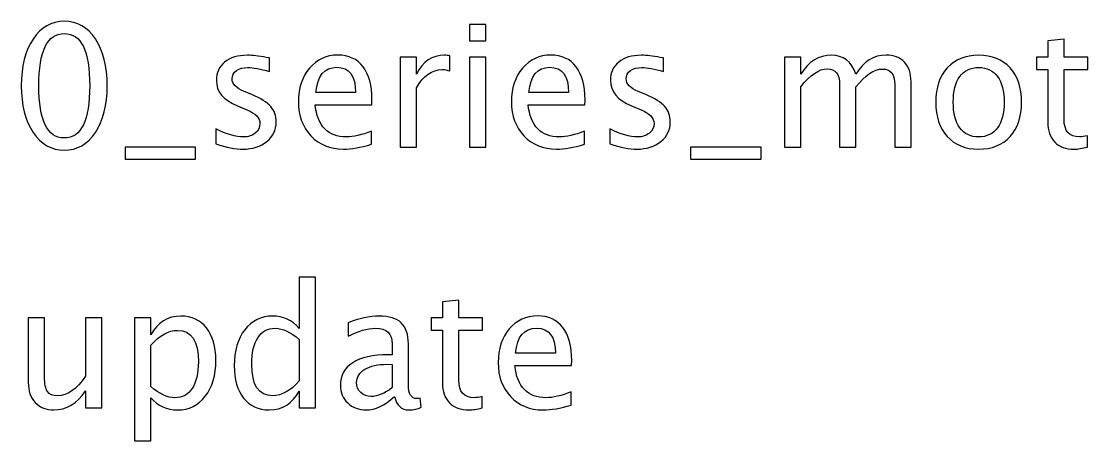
# Model space of a CAD drawing. Header units: centimetres. Extents: x -31.2 to 31.2, y -24.9 to 29.2.
# Drawn here: x -1.17 to 6.81, y 19.97 to 23.11 of the extents above; entities that cross this region are included whole.
import ezdxf

# ---------------------------------------------------------------- set-up
doc = ezdxf.new("R2010")
doc.units = ezdxf.units.CM
doc.header["$MEASUREMENT"] = 0
doc.layers.add('Layer 1', color=7, linetype='Continuous')

msp = doc.modelspace()

# ---------------------------------------------------------------- linework, layer by layer
at = {"layer": 'Layer 1'}
for points, knots in [([(-0.85249, 22.14758), (-0.9488, 22.14758), (-1.02648, 22.19182), (-1.08532, 22.28008), (-1.08532, 22.28008), (-1.14438, 22.36835), (-1.1738, 22.48477), (-1.1738, 22.62955), (-1.1738, 22.62955), (-1.1738, 22.77433), (-1.14438, 22.89074), (-1.08532, 22.97901), (-1.08532, 22.97901), (-1.02648, 23.06727), (-0.9488, 23.11151), (-0.85249, 23.11151), (-0.85249, 23.11151), (-0.75576, 23.11151), (-0.67808, 23.06748), (-0.61923, 22.97943), (-0.61923, 22.97943), (-0.5606, 22.89138), (-0.53118, 22.77475), (-0.53118, 22.62955), (-0.53118, 22.62955), (-0.53118, 22.48477), (-0.5606, 22.36835), (-0.61923, 22.28008), (-0.61923, 22.28008), (-0.67808, 22.19182), (-0.75576, 22.14758), (-0.85249, 22.14758)], [0, 0, 0, 0, 0.1111111, 0.1111111, 0.1111111, 0.1111111, 0.2222222, 0.2222222, 0.2222222, 0.2222222, 0.3333333, 0.3333333, 0.3333333, 0.3333333, 0.4444444, 0.4444444, 0.4444444, 0.4444444, 0.5555556, 0.5555556, 0.5555556, 0.5555556, 0.6666667, 0.6666667, 0.6666667, 0.6666667, 0.7777778, 0.7777778, 0.7777778, 0.7777778, 1, 1, 1, 1]), ([(2.1809, 22.96673), (2.1809, 22.96673), (2.1809, 23.08865), (2.1809, 23.08865), (2.1809, 23.08865), (2.1809, 23.08865), (2.30282, 23.08865), (2.30282, 23.08865), (2.30282, 23.08865), (2.30282, 23.08865), (2.30282, 22.96673), (2.30282, 22.96673), (2.30282, 22.96673), (2.30282, 22.96673), (2.1809, 22.96673), (2.1809, 22.96673)], [0, 0, 0, 0, 0.2, 0.2, 0.2, 0.2, 0.4, 0.4, 0.4, 0.4, 0.6, 0.6, 0.6, 0.6, 1, 1, 1, 1]), ([(-0.8527, 22.23902), (-0.72549, 22.23902), (-0.66199, 22.3692), (-0.66199, 22.62955), (-0.66199, 22.62955), (-0.66199, 22.8899), (-0.72549, 23.02007), (-0.8527, 23.02007), (-0.8527, 23.02007), (-0.97949, 23.02007), (-1.04299, 22.8899), (-1.04299, 22.62955), (-1.04299, 22.62955), (-1.04299, 22.3692), (-0.97949, 22.23902), (-0.8527, 22.23902)], [0, 0, 0, 0, 0.2, 0.2, 0.2, 0.2, 0.4, 0.4, 0.4, 0.4, 0.6, 0.6, 0.6, 0.6, 1, 1, 1, 1]), ([(6.80497, 22.17065), (6.76729, 22.16028), (6.73449, 22.1552), (6.70676, 22.1552), (6.70676, 22.1552), (6.64453, 22.1552), (6.59606, 22.17298), (6.56134, 22.20854), (6.56134, 22.20854), (6.52642, 22.2441), (6.50906, 22.29342), (6.50906, 22.35671), (6.50906, 22.35671), (6.50906, 22.35671), (6.50906, 22.7521), (6.50906, 22.7521), (6.50906, 22.7521), (6.50906, 22.7521), (6.42482, 22.7521), (6.42482, 22.7521), (6.42482, 22.7521), (6.42482, 22.7521), (6.42482, 22.84354), (6.42482, 22.84354), (6.42482, 22.84354), (6.42482, 22.84354), (6.50906, 22.84354), (6.50906, 22.84354), (6.50906, 22.84354), (6.50906, 22.84354), (6.50906, 22.96525), (6.50906, 22.96525), (6.50906, 22.96525), (6.50906, 22.96525), (6.63098, 22.97689), (6.63098, 22.97689), (6.63098, 22.97689), (6.63098, 22.97689), (6.63098, 22.84354), (6.63098, 22.84354), (6.63098, 22.84354), (6.63098, 22.84354), (6.80751, 22.84354), (6.80751, 22.84354), (6.80751, 22.84354), (6.80751, 22.84354), (6.80751, 22.7521), (6.80751, 22.7521), (6.80751, 22.7521), (6.80751, 22.7521), (6.63098, 22.7521), (6.63098, 22.7521), (6.63098, 22.7521), (6.63098, 22.7521), (6.63098, 22.37872), (6.63098, 22.37872), (6.63098, 22.37872), (6.63098, 22.29067), (6.66929, 22.24664), (6.7457, 22.24664), (6.7457, 22.24664), (6.762, 22.24664), (6.78169, 22.24939), (6.80497, 22.25468), (6.80497, 22.25468), (6.80497, 22.25468), (6.80497, 22.17065), (6.80497, 22.17065)], [0, 0, 0, 0, 0.0555556, 0.0555556, 0.0555556, 0.0555556, 0.1111111, 0.1111111, 0.1111111, 0.1111111, 0.1666667, 0.1666667, 0.1666667, 0.1666667, 0.2222222, 0.2222222, 0.2222222, 0.2222222, 0.2777778, 0.2777778, 0.2777778, 0.2777778, 0.3333333, 0.3333333, 0.3333333, 0.3333333, 0.3888889, 0.3888889, 0.3888889, 0.3888889, 0.4444444, 0.4444444, 0.4444444, 0.4444444, 0.5, 0.5, 0.5, 0.5, 0.5555556, 0.5555556, 0.5555556, 0.5555556, 0.6111111, 0.6111111, 0.6111111, 0.6111111, 0.6666667, 0.6666667, 0.6666667, 0.6666667, 0.7222222, 0.7222222, 0.7222222, 0.7222222, 0.7777778, 0.7777778, 0.7777778, 0.7777778, 0.8333333, 0.8333333, 0.8333333, 0.8333333, 0.8888889, 0.8888889, 0.8888889, 0.8888889, 1, 1, 1, 1]), ([(0.28204, 22.19457), (0.28204, 22.19457), (0.28204, 22.30633), (0.28204, 22.30633), (0.28204, 22.30633), (0.36184, 22.26654), (0.43105, 22.24664), (0.49011, 22.24664), (0.49011, 22.24664), (0.52525, 22.24664), (0.55446, 22.25617), (0.57753, 22.27522), (0.57753, 22.27522), (0.6006, 22.29405), (0.61224, 22.31776), (0.61224, 22.34634), (0.61224, 22.34634), (0.61224, 22.38803), (0.57986, 22.42254), (0.51509, 22.44984), (0.51509, 22.44984), (0.51509, 22.44984), (0.44375, 22.48011), (0.44375, 22.48011), (0.44375, 22.48011), (0.33856, 22.52371), (0.28585, 22.58679), (0.28585, 22.6687), (0.28585, 22.6687), (0.28585, 22.72734), (0.30659, 22.77348), (0.34808, 22.80713), (0.34808, 22.80713), (0.38957, 22.84079), (0.44651, 22.85751), (0.51868, 22.85751), (0.51868, 22.85751), (0.55615, 22.85751), (0.60272, 22.85243), (0.65796, 22.84206), (0.65796, 22.84206), (0.65796, 22.84206), (0.68336, 22.83719), (0.68336, 22.83719), (0.68336, 22.83719), (0.68336, 22.83719), (0.68336, 22.73559), (0.68336, 22.73559), (0.68336, 22.73559), (0.61542, 22.75591), (0.56123, 22.76607), (0.5208, 22.76607), (0.5208, 22.76607), (0.48524, 22.76607), (0.45709, 22.75824), (0.43571, 22.74279), (0.43571, 22.74279), (0.41454, 22.72734), (0.40396, 22.70659), (0.40396, 22.68056), (0.40396, 22.68056), (0.40396, 22.64394), (0.43359, 22.61282), (0.49307, 22.58764), (0.49307, 22.58764), (0.49307, 22.58764), (0.5517, 22.56287), (0.5517, 22.56287), (0.5517, 22.56287), (0.61817, 22.53493), (0.66516, 22.5053), (0.69267, 22.47418), (0.69267, 22.47418), (0.7204, 22.44307), (0.73416, 22.40412), (0.73416, 22.35755), (0.73416, 22.35755), (0.73416, 22.2985), (0.71088, 22.25003), (0.6641, 22.21214), (0.6641, 22.21214), (0.61753, 22.17425), (0.55784, 22.1552), (0.48524, 22.1552), (0.48524, 22.1552), (0.42936, 22.1552), (0.36184, 22.16832), (0.28204, 22.19457)], [0, 0, 0, 0, 0.0434783, 0.0434783, 0.0434783, 0.0434783, 0.0869565, 0.0869565, 0.0869565, 0.0869565, 0.1304348, 0.1304348, 0.1304348, 0.1304348, 0.173913, 0.173913, 0.173913, 0.173913, 0.2173913, 0.2173913, 0.2173913, 0.2173913, 0.2608696, 0.2608696, 0.2608696, 0.2608696, 0.3043478, 0.3043478, 0.3043478, 0.3043478, 0.3478261, 0.3478261, 0.3478261, 0.3478261, 0.3913043, 0.3913043, 0.3913043, 0.3913043, 0.4347826, 0.4347826, 0.4347826, 0.4347826, 0.4782609, 0.4782609, 0.4782609, 0.4782609, 0.5217391, 0.5217391, 0.5217391, 0.5217391, 0.5652174, 0.5652174, 0.5652174, 0.5652174, 0.6086957, 0.6086957, 0.6086957, 0.6086957, 0.6521739, 0.6521739, 0.6521739, 0.6521739, 0.6956522, 0.6956522, 0.6956522, 0.6956522, 0.7391304, 0.7391304, 0.7391304, 0.7391304, 0.7826087, 0.7826087, 0.7826087, 0.7826087, 0.826087, 0.826087, 0.826087, 0.826087, 0.8695652, 0.8695652, 0.8695652, 0.8695652, 0.9130435, 0.9130435, 0.9130435, 0.9130435, 1, 1, 1, 1]), ([(1.44769, 22.19203), (1.36578, 22.16748), (1.29571, 22.1552), (1.23729, 22.1552), (1.23729, 22.1552), (1.1376, 22.1552), (1.05653, 22.18822), (0.99409, 22.25405), (0.99409, 22.25405), (0.93165, 22.31988), (0.90032, 22.40518), (0.90032, 22.51017), (0.90032, 22.51017), (0.90032, 22.61198), (0.92784, 22.69559), (0.98308, 22.76099), (0.98308, 22.76099), (1.03833, 22.82618), (1.10902, 22.85878), (1.19517, 22.85878), (1.19517, 22.85878), (1.27666, 22.85878), (1.33974, 22.82978), (1.38419, 22.77179), (1.38419, 22.77179), (1.42864, 22.71379), (1.45087, 22.63166), (1.45087, 22.52519), (1.45087, 22.52519), (1.45087, 22.52519), (1.45023, 22.48794), (1.45023, 22.48794), (1.45023, 22.48794), (1.45023, 22.48794), (1.02478, 22.48794), (1.02478, 22.48794), (1.02478, 22.48794), (1.04256, 22.32707), (1.12109, 22.24664), (1.26015, 22.24664), (1.26015, 22.24664), (1.31117, 22.24664), (1.37361, 22.26103), (1.44769, 22.28982), (1.44769, 22.28982), (1.44769, 22.28982), (1.44769, 22.19203), (1.44769, 22.19203)], [0, 0, 0, 0, 0.0769231, 0.0769231, 0.0769231, 0.0769231, 0.1538462, 0.1538462, 0.1538462, 0.1538462, 0.2307692, 0.2307692, 0.2307692, 0.2307692, 0.3076923, 0.3076923, 0.3076923, 0.3076923, 0.3846154, 0.3846154, 0.3846154, 0.3846154, 0.4615385, 0.4615385, 0.4615385, 0.4615385, 0.5384615, 0.5384615, 0.5384615, 0.5384615, 0.6153846, 0.6153846, 0.6153846, 0.6153846, 0.6923077, 0.6923077, 0.6923077, 0.6923077, 0.7692308, 0.7692308, 0.7692308, 0.7692308, 0.8461538, 0.8461538, 0.8461538, 0.8461538, 1, 1, 1, 1]), ([(1.66126, 22.17044), (1.66126, 22.17044), (1.66126, 22.84354), (1.66126, 22.84354), (1.66126, 22.84354), (1.66126, 22.84354), (1.78318, 22.84354), (1.78318, 22.84354), (1.78318, 22.84354), (1.78318, 22.84354), (1.78318, 22.71633), (1.78318, 22.71633), (1.78318, 22.71633), (1.83165, 22.81052), (1.90193, 22.85751), (1.99421, 22.85751), (1.99421, 22.85751), (2.0067, 22.85751), (2.01982, 22.85645), (2.03337, 22.85434), (2.03337, 22.85434), (2.03337, 22.85434), (2.03337, 22.74025), (2.03337, 22.74025), (2.03337, 22.74025), (2.0122, 22.74723), (1.99358, 22.75083), (1.97749, 22.75083), (1.97749, 22.75083), (1.90002, 22.75083), (1.83525, 22.70511), (1.78318, 22.61346), (1.78318, 22.61346), (1.78318, 22.61346), (1.78318, 22.17044), (1.78318, 22.17044), (1.78318, 22.17044), (1.78318, 22.17044), (1.66126, 22.17044), (1.66126, 22.17044)], [0, 0, 0, 0, 0.0909091, 0.0909091, 0.0909091, 0.0909091, 0.1818182, 0.1818182, 0.1818182, 0.1818182, 0.2727273, 0.2727273, 0.2727273, 0.2727273, 0.3636364, 0.3636364, 0.3636364, 0.3636364, 0.4545455, 0.4545455, 0.4545455, 0.4545455, 0.5454545, 0.5454545, 0.5454545, 0.5454545, 0.6363636, 0.6363636, 0.6363636, 0.6363636, 0.7272727, 0.7272727, 0.7272727, 0.7272727, 0.8181818, 0.8181818, 0.8181818, 0.8181818, 1, 1, 1, 1]), ([(2.1809, 22.17044), (2.1809, 22.17044), (2.1809, 22.84354), (2.1809, 22.84354), (2.1809, 22.84354), (2.1809, 22.84354), (2.30282, 22.84354), (2.30282, 22.84354), (2.30282, 22.84354), (2.30282, 22.84354), (2.30282, 22.17044), (2.30282, 22.17044), (2.30282, 22.17044), (2.30282, 22.17044), (2.1809, 22.17044), (2.1809, 22.17044)], [0, 0, 0, 0, 0.2, 0.2, 0.2, 0.2, 0.4, 0.4, 0.4, 0.4, 0.6, 0.6, 0.6, 0.6, 1, 1, 1, 1]), ([(3.04196, 22.19203), (2.96005, 22.16748), (2.88998, 22.1552), (2.83156, 22.1552), (2.83156, 22.1552), (2.73187, 22.1552), (2.6508, 22.18822), (2.58836, 22.25405), (2.58836, 22.25405), (2.52592, 22.31988), (2.49459, 22.40518), (2.49459, 22.51017), (2.49459, 22.51017), (2.49459, 22.61198), (2.52211, 22.69559), (2.57735, 22.76099), (2.57735, 22.76099), (2.6326, 22.82618), (2.70329, 22.85878), (2.78944, 22.85878), (2.78944, 22.85878), (2.87093, 22.85878), (2.93401, 22.82978), (2.97846, 22.77179), (2.97846, 22.77179), (3.02291, 22.71379), (3.04514, 22.63166), (3.04514, 22.52519), (3.04514, 22.52519), (3.04514, 22.52519), (3.0445, 22.48794), (3.0445, 22.48794), (3.0445, 22.48794), (3.0445, 22.48794), (2.61905, 22.48794), (2.61905, 22.48794), (2.61905, 22.48794), (2.63683, 22.32707), (2.71536, 22.24664), (2.85442, 22.24664), (2.85442, 22.24664), (2.90544, 22.24664), (2.96788, 22.26103), (3.04196, 22.28982), (3.04196, 22.28982), (3.04196, 22.28982), (3.04196, 22.19203), (3.04196, 22.19203)], [0, 0, 0, 0, 0.0769231, 0.0769231, 0.0769231, 0.0769231, 0.1538462, 0.1538462, 0.1538462, 0.1538462, 0.2307692, 0.2307692, 0.2307692, 0.2307692, 0.3076923, 0.3076923, 0.3076923, 0.3076923, 0.3846154, 0.3846154, 0.3846154, 0.3846154, 0.4615385, 0.4615385, 0.4615385, 0.4615385, 0.5384615, 0.5384615, 0.5384615, 0.5384615, 0.6153846, 0.6153846, 0.6153846, 0.6153846, 0.6923077, 0.6923077, 0.6923077, 0.6923077, 0.7692308, 0.7692308, 0.7692308, 0.7692308, 0.8461538, 0.8461538, 0.8461538, 0.8461538, 1, 1, 1, 1]), ([(3.2314, 22.19457), (3.2314, 22.19457), (3.2314, 22.30633), (3.2314, 22.30633), (3.2314, 22.30633), (3.3112, 22.26654), (3.38041, 22.24664), (3.43947, 22.24664), (3.43947, 22.24664), (3.47461, 22.24664), (3.50382, 22.25617), (3.52689, 22.27522), (3.52689, 22.27522), (3.54996, 22.29405), (3.5616, 22.31776), (3.5616, 22.34634), (3.5616, 22.34634), (3.5616, 22.38803), (3.52922, 22.42254), (3.46445, 22.44984), (3.46445, 22.44984), (3.46445, 22.44984), (3.39311, 22.48011), (3.39311, 22.48011), (3.39311, 22.48011), (3.28792, 22.52371), (3.23521, 22.58679), (3.23521, 22.6687), (3.23521, 22.6687), (3.23521, 22.72734), (3.25595, 22.77348), (3.29744, 22.80713), (3.29744, 22.80713), (3.33893, 22.84079), (3.39587, 22.85751), (3.46804, 22.85751), (3.46804, 22.85751), (3.50551, 22.85751), (3.55208, 22.85243), (3.60732, 22.84206), (3.60732, 22.84206), (3.60732, 22.84206), (3.63272, 22.83719), (3.63272, 22.83719), (3.63272, 22.83719), (3.63272, 22.83719), (3.63272, 22.73559), (3.63272, 22.73559), (3.63272, 22.73559), (3.56478, 22.75591), (3.51059, 22.76607), (3.47016, 22.76607), (3.47016, 22.76607), (3.4346, 22.76607), (3.40645, 22.75824), (3.38507, 22.74279), (3.38507, 22.74279), (3.3639, 22.72734), (3.35332, 22.70659), (3.35332, 22.68056), (3.35332, 22.68056), (3.35332, 22.64394), (3.38295, 22.61282), (3.44243, 22.58764), (3.44243, 22.58764), (3.44243, 22.58764), (3.50106, 22.56287), (3.50106, 22.56287), (3.50106, 22.56287), (3.56753, 22.53493), (3.61452, 22.5053), (3.64203, 22.47418), (3.64203, 22.47418), (3.66976, 22.44307), (3.68352, 22.40412), (3.68352, 22.35755), (3.68352, 22.35755), (3.68352, 22.2985), (3.66024, 22.25003), (3.61346, 22.21214), (3.61346, 22.21214), (3.56689, 22.17425), (3.5072, 22.1552), (3.4346, 22.1552), (3.4346, 22.1552), (3.37872, 22.1552), (3.3112, 22.16832), (3.2314, 22.19457)], [0, 0, 0, 0, 0.0434783, 0.0434783, 0.0434783, 0.0434783, 0.0869565, 0.0869565, 0.0869565, 0.0869565, 0.1304348, 0.1304348, 0.1304348, 0.1304348, 0.173913, 0.173913, 0.173913, 0.173913, 0.2173913, 0.2173913, 0.2173913, 0.2173913, 0.2608696, 0.2608696, 0.2608696, 0.2608696, 0.3043478, 0.3043478, 0.3043478, 0.3043478, 0.3478261, 0.3478261, 0.3478261, 0.3478261, 0.3913043, 0.3913043, 0.3913043, 0.3913043, 0.4347826, 0.4347826, 0.4347826, 0.4347826, 0.4782609, 0.4782609, 0.4782609, 0.4782609, 0.5217391, 0.5217391, 0.5217391, 0.5217391, 0.5652174, 0.5652174, 0.5652174, 0.5652174, 0.6086957, 0.6086957, 0.6086957, 0.6086957, 0.6521739, 0.6521739, 0.6521739, 0.6521739, 0.6956522, 0.6956522, 0.6956522, 0.6956522, 0.7391304, 0.7391304, 0.7391304, 0.7391304, 0.7826087, 0.7826087, 0.7826087, 0.7826087, 0.826087, 0.826087, 0.826087, 0.826087, 0.8695652, 0.8695652, 0.8695652, 0.8695652, 0.9130435, 0.9130435, 0.9130435, 0.9130435, 1, 1, 1, 1]), ([(4.53802, 22.17044), (4.53802, 22.17044), (4.53802, 22.84354), (4.53802, 22.84354), (4.53802, 22.84354), (4.53802, 22.84354), (4.65994, 22.84354), (4.65994, 22.84354), (4.65994, 22.84354), (4.65994, 22.84354), (4.65994, 22.71633), (4.65994, 22.71633), (4.65994, 22.71633), (4.71942, 22.81052), (4.79562, 22.85751), (4.88896, 22.85751), (4.88896, 22.85751), (4.97892, 22.85751), (5.04009, 22.81052), (5.07269, 22.71633), (5.07269, 22.71633), (5.13048, 22.81137), (5.20583, 22.85878), (5.29833, 22.85878), (5.29833, 22.85878), (5.35738, 22.85878), (5.40331, 22.84142), (5.43612, 22.8065), (5.43612, 22.8065), (5.46893, 22.77157), (5.48544, 22.72268), (5.48544, 22.65981), (5.48544, 22.65981), (5.48544, 22.65981), (5.48544, 22.17044), (5.48544, 22.17044), (5.48544, 22.17044), (5.48544, 22.17044), (5.36352, 22.17044), (5.36352, 22.17044), (5.36352, 22.17044), (5.36352, 22.17044), (5.36352, 22.63971), (5.36352, 22.63971), (5.36352, 22.63971), (5.36352, 22.71633), (5.33304, 22.75464), (5.27208, 22.75464), (5.27208, 22.75464), (5.20879, 22.75464), (5.14233, 22.70998), (5.07269, 22.62044), (5.07269, 22.62044), (5.07269, 22.62044), (5.07269, 22.17044), (5.07269, 22.17044), (5.07269, 22.17044), (5.07269, 22.17044), (4.95077, 22.17044), (4.95077, 22.17044), (4.95077, 22.17044), (4.95077, 22.17044), (4.95077, 22.64013), (4.95077, 22.64013), (4.95077, 22.64013), (4.95077, 22.71739), (4.91987, 22.75591), (4.85785, 22.75591), (4.85785, 22.75591), (4.79625, 22.75591), (4.73021, 22.71104), (4.65994, 22.62108), (4.65994, 22.62108), (4.65994, 22.62108), (4.65994, 22.17044), (4.65994, 22.17044), (4.65994, 22.17044), (4.65994, 22.17044), (4.53802, 22.17044), (4.53802, 22.17044)], [0, 0, 0, 0, 0.047619, 0.047619, 0.047619, 0.047619, 0.0952381, 0.0952381, 0.0952381, 0.0952381, 0.1428571, 0.1428571, 0.1428571, 0.1428571, 0.1904762, 0.1904762, 0.1904762, 0.1904762, 0.2380952, 0.2380952, 0.2380952, 0.2380952, 0.2857143, 0.2857143, 0.2857143, 0.2857143, 0.3333333, 0.3333333, 0.3333333, 0.3333333, 0.3809524, 0.3809524, 0.3809524, 0.3809524, 0.4285714, 0.4285714, 0.4285714, 0.4285714, 0.4761905, 0.4761905, 0.4761905, 0.4761905, 0.5238095, 0.5238095, 0.5238095, 0.5238095, 0.5714286, 0.5714286, 0.5714286, 0.5714286, 0.6190476, 0.6190476, 0.6190476, 0.6190476, 0.6666667, 0.6666667, 0.6666667, 0.6666667, 0.7142857, 0.7142857, 0.7142857, 0.7142857, 0.7619048, 0.7619048, 0.7619048, 0.7619048, 0.8095238, 0.8095238, 0.8095238, 0.8095238, 0.8571429, 0.8571429, 0.8571429, 0.8571429, 0.9047619, 0.9047619, 0.9047619, 0.9047619, 1, 1, 1, 1]), ([(5.99175, 22.1552), (5.8929, 22.1552), (5.81459, 22.18674), (5.75701, 22.24982), (5.75701, 22.24982), (5.69923, 22.31289), (5.67044, 22.39862), (5.67044, 22.50678), (5.67044, 22.50678), (5.67044, 22.61473), (5.69923, 22.70024), (5.75701, 22.76311), (5.75701, 22.76311), (5.81459, 22.82597), (5.8929, 22.85751), (5.99175, 22.85751), (5.99175, 22.85751), (6.0906, 22.85751), (6.16892, 22.82597), (6.22649, 22.76311), (6.22649, 22.76311), (6.28427, 22.70024), (6.31306, 22.61473), (6.31306, 22.50678), (6.31306, 22.50678), (6.31306, 22.39862), (6.28427, 22.31289), (6.22649, 22.24982), (6.22649, 22.24982), (6.16892, 22.18674), (6.0906, 22.1552), (5.99175, 22.1552)], [0, 0, 0, 0, 0.1111111, 0.1111111, 0.1111111, 0.1111111, 0.2222222, 0.2222222, 0.2222222, 0.2222222, 0.3333333, 0.3333333, 0.3333333, 0.3333333, 0.4444444, 0.4444444, 0.4444444, 0.4444444, 0.5555556, 0.5555556, 0.5555556, 0.5555556, 0.6666667, 0.6666667, 0.6666667, 0.6666667, 0.7777778, 0.7777778, 0.7777778, 0.7777778, 1, 1, 1, 1]), ([(1.03113, 22.57938), (1.03113, 22.57938), (1.32831, 22.57938), (1.32831, 22.57938), (1.32831, 22.57938), (1.32831, 22.70469), (1.28153, 22.76734), (1.18819, 22.76734), (1.18819, 22.76734), (1.09421, 22.76734), (1.04193, 22.70469), (1.03113, 22.57938)], [0, 0, 0, 0, 0.25, 0.25, 0.25, 0.25, 0.5, 0.5, 0.5, 0.5, 1, 1, 1, 1]), ([(2.6254, 22.57938), (2.6254, 22.57938), (2.92258, 22.57938), (2.92258, 22.57938), (2.92258, 22.57938), (2.92258, 22.70469), (2.8758, 22.76734), (2.78246, 22.76734), (2.78246, 22.76734), (2.68848, 22.76734), (2.6362, 22.70469), (2.6254, 22.57938)], [0, 0, 0, 0, 0.25, 0.25, 0.25, 0.25, 0.5, 0.5, 0.5, 0.5, 1, 1, 1, 1]), ([(5.99154, 22.24664), (6.05186, 22.24664), (6.09885, 22.26929), (6.1323, 22.3148), (6.1323, 22.3148), (6.16553, 22.36009), (6.18225, 22.42423), (6.18225, 22.50678), (6.18225, 22.50678), (6.18225, 22.58912), (6.16553, 22.65304), (6.1323, 22.69834), (6.1323, 22.69834), (6.09885, 22.74342), (6.05186, 22.76607), (5.99154, 22.76607), (5.99154, 22.76607), (5.931, 22.76607), (5.88401, 22.74342), (5.85099, 22.69834), (5.85099, 22.69834), (5.81776, 22.65304), (5.80125, 22.58912), (5.80125, 22.50678), (5.80125, 22.50678), (5.80125, 22.42423), (5.81776, 22.36009), (5.85099, 22.3148), (5.85099, 22.3148), (5.88401, 22.26929), (5.931, 22.24664), (5.99154, 22.24664)], [0, 0, 0, 0, 0.1111111, 0.1111111, 0.1111111, 0.1111111, 0.2222222, 0.2222222, 0.2222222, 0.2222222, 0.3333333, 0.3333333, 0.3333333, 0.3333333, 0.4444444, 0.4444444, 0.4444444, 0.4444444, 0.5555556, 0.5555556, 0.5555556, 0.5555556, 0.6666667, 0.6666667, 0.6666667, 0.6666667, 0.7777778, 0.7777778, 0.7777778, 0.7777778, 1, 1, 1, 1]), ([(-0.39741, 22.079), (-0.39741, 22.079), (-0.39741, 22.17044), (-0.39741, 22.17044), (-0.39741, 22.17044), (-0.39741, 22.17044), (0.13091, 22.17044), (0.13091, 22.17044), (0.13091, 22.17044), (0.13091, 22.17044), (0.13091, 22.079), (0.13091, 22.079), (0.13091, 22.079), (0.13091, 22.079), (-0.39741, 22.079), (-0.39741, 22.079)], [0, 0, 0, 0, 0.2, 0.2, 0.2, 0.2, 0.4, 0.4, 0.4, 0.4, 0.6, 0.6, 0.6, 0.6, 1, 1, 1, 1]), ([(3.83444, 22.079), (3.83444, 22.079), (3.83444, 22.17044), (3.83444, 22.17044), (3.83444, 22.17044), (3.83444, 22.17044), (4.36276, 22.17044), (4.36276, 22.17044), (4.36276, 22.17044), (4.36276, 22.17044), (4.36276, 22.079), (4.36276, 22.079), (4.36276, 22.079), (4.36276, 22.079), (3.83444, 22.079), (3.83444, 22.079)], [0, 0, 0, 0, 0.2, 0.2, 0.2, 0.2, 0.4, 0.4, 0.4, 0.4, 0.6, 0.6, 0.6, 0.6, 1, 1, 1, 1]), ([(0.90615, 20.21887), (0.90615, 20.21887), (0.90615, 20.34524), (0.90615, 20.34524), (0.90615, 20.34524), (0.85641, 20.25083), (0.78148, 20.20363), (0.68136, 20.20363), (0.68136, 20.20363), (0.60008, 20.20363), (0.53616, 20.23305), (0.48959, 20.29211), (0.48959, 20.29211), (0.44302, 20.35116), (0.41974, 20.43181), (0.41974, 20.53404), (0.41974, 20.53404), (0.41974, 20.6458), (0.4462, 20.73576), (0.4989, 20.80392), (0.4989, 20.80392), (0.55182, 20.87186), (0.62125, 20.90594), (0.7074, 20.90594), (0.7074, 20.90594), (0.78719, 20.90594), (0.85366, 20.87546), (0.90615, 20.81429), (0.90615, 20.81429), (0.90615, 20.81429), (0.90615, 21.19804), (0.90615, 21.19804), (0.90615, 21.19804), (0.90615, 21.19804), (1.02807, 21.19804), (1.02807, 21.19804), (1.02807, 21.19804), (1.02807, 21.19804), (1.02807, 20.21887), (1.02807, 20.21887), (1.02807, 20.21887), (1.02807, 20.21887), (0.90615, 20.21887), (0.90615, 20.21887)], [0, 0, 0, 0, 0.0833333, 0.0833333, 0.0833333, 0.0833333, 0.1666667, 0.1666667, 0.1666667, 0.1666667, 0.25, 0.25, 0.25, 0.25, 0.3333333, 0.3333333, 0.3333333, 0.3333333, 0.4166667, 0.4166667, 0.4166667, 0.4166667, 0.5, 0.5, 0.5, 0.5, 0.5833333, 0.5833333, 0.5833333, 0.5833333, 0.6666667, 0.6666667, 0.6666667, 0.6666667, 0.75, 0.75, 0.75, 0.75, 0.8333333, 0.8333333, 0.8333333, 0.8333333, 1, 1, 1, 1]), ([(2.27457, 20.21908), (2.23689, 20.20871), (2.20409, 20.20363), (2.17636, 20.20363), (2.17636, 20.20363), (2.11413, 20.20363), (2.06566, 20.22141), (2.03094, 20.25697), (2.03094, 20.25697), (1.99602, 20.29253), (1.97866, 20.34185), (1.97866, 20.40514), (1.97866, 20.40514), (1.97866, 20.40514), (1.97866, 20.80053), (1.97866, 20.80053), (1.97866, 20.80053), (1.97866, 20.80053), (1.89442, 20.80053), (1.89442, 20.80053), (1.89442, 20.80053), (1.89442, 20.80053), (1.89442, 20.89197), (1.89442, 20.89197), (1.89442, 20.89197), (1.89442, 20.89197), (1.97866, 20.89197), (1.97866, 20.89197), (1.97866, 20.89197), (1.97866, 20.89197), (1.97866, 21.01368), (1.97866, 21.01368), (1.97866, 21.01368), (1.97866, 21.01368), (2.10058, 21.02532), (2.10058, 21.02532), (2.10058, 21.02532), (2.10058, 21.02532), (2.10058, 20.89197), (2.10058, 20.89197), (2.10058, 20.89197), (2.10058, 20.89197), (2.27711, 20.89197), (2.27711, 20.89197), (2.27711, 20.89197), (2.27711, 20.89197), (2.27711, 20.80053), (2.27711, 20.80053), (2.27711, 20.80053), (2.27711, 20.80053), (2.10058, 20.80053), (2.10058, 20.80053), (2.10058, 20.80053), (2.10058, 20.80053), (2.10058, 20.42715), (2.10058, 20.42715), (2.10058, 20.42715), (2.10058, 20.3391), (2.13889, 20.29507), (2.2153, 20.29507), (2.2153, 20.29507), (2.2316, 20.29507), (2.25129, 20.29782), (2.27457, 20.30311), (2.27457, 20.30311), (2.27457, 20.30311), (2.27457, 20.21908), (2.27457, 20.21908)], [0, 0, 0, 0, 0.0555556, 0.0555556, 0.0555556, 0.0555556, 0.1111111, 0.1111111, 0.1111111, 0.1111111, 0.1666667, 0.1666667, 0.1666667, 0.1666667, 0.2222222, 0.2222222, 0.2222222, 0.2222222, 0.2777778, 0.2777778, 0.2777778, 0.2777778, 0.3333333, 0.3333333, 0.3333333, 0.3333333, 0.3888889, 0.3888889, 0.3888889, 0.3888889, 0.4444444, 0.4444444, 0.4444444, 0.4444444, 0.5, 0.5, 0.5, 0.5, 0.5555556, 0.5555556, 0.5555556, 0.5555556, 0.6111111, 0.6111111, 0.6111111, 0.6111111, 0.6666667, 0.6666667, 0.6666667, 0.6666667, 0.7222222, 0.7222222, 0.7222222, 0.7222222, 0.7777778, 0.7777778, 0.7777778, 0.7777778, 0.8333333, 0.8333333, 0.8333333, 0.8333333, 0.8888889, 0.8888889, 0.8888889, 0.8888889, 1, 1, 1, 1]), ([(-0.69278, 20.21887), (-0.69278, 20.21887), (-0.69278, 20.34545), (-0.69278, 20.34545), (-0.69278, 20.34545), (-0.75776, 20.25083), (-0.83671, 20.20363), (-0.92942, 20.20363), (-0.92942, 20.20363), (-0.98827, 20.20363), (-1.03504, 20.22205), (-1.06976, 20.25909), (-1.06976, 20.25909), (-1.10468, 20.29613), (-1.12204, 20.34587), (-1.12204, 20.40874), (-1.12204, 20.40874), (-1.12204, 20.40874), (-1.12204, 20.89197), (-1.12204, 20.89197), (-1.12204, 20.89197), (-1.12204, 20.89197), (-1.00012, 20.89197), (-1.00012, 20.89197), (-1.00012, 20.89197), (-1.00012, 20.89197), (-1.00012, 20.44853), (-1.00012, 20.44853), (-1.00012, 20.44853), (-1.00012, 20.39794), (-0.99271, 20.36217), (-0.97811, 20.341), (-0.97811, 20.341), (-0.96329, 20.31962), (-0.93874, 20.30904), (-0.90423, 20.30904), (-0.90423, 20.30904), (-0.82973, 20.30904), (-0.75903, 20.35794), (-0.69278, 20.45594), (-0.69278, 20.45594), (-0.69278, 20.45594), (-0.69278, 20.89197), (-0.69278, 20.89197), (-0.69278, 20.89197), (-0.69278, 20.89197), (-0.57086, 20.89197), (-0.57086, 20.89197), (-0.57086, 20.89197), (-0.57086, 20.89197), (-0.57086, 20.21887), (-0.57086, 20.21887), (-0.57086, 20.21887), (-0.57086, 20.21887), (-0.69278, 20.21887), (-0.69278, 20.21887)], [0, 0, 0, 0, 0.0666667, 0.0666667, 0.0666667, 0.0666667, 0.1333333, 0.1333333, 0.1333333, 0.1333333, 0.2, 0.2, 0.2, 0.2, 0.2666667, 0.2666667, 0.2666667, 0.2666667, 0.3333333, 0.3333333, 0.3333333, 0.3333333, 0.4, 0.4, 0.4, 0.4, 0.4666667, 0.4666667, 0.4666667, 0.4666667, 0.5333333, 0.5333333, 0.5333333, 0.5333333, 0.6, 0.6, 0.6, 0.6, 0.6666667, 0.6666667, 0.6666667, 0.6666667, 0.7333333, 0.7333333, 0.7333333, 0.7333333, 0.8, 0.8, 0.8, 0.8, 0.8666667, 0.8666667, 0.8666667, 0.8666667, 1, 1, 1, 1]), ([(-0.32617, 19.97376), (-0.32617, 19.97376), (-0.32617, 20.89197), (-0.32617, 20.89197), (-0.32617, 20.89197), (-0.32617, 20.89197), (-0.20425, 20.89197), (-0.20425, 20.89197), (-0.20425, 20.89197), (-0.20425, 20.89197), (-0.20425, 20.76476), (-0.20425, 20.76476), (-0.20425, 20.76476), (-0.1543, 20.85895), (-0.07915, 20.90594), (0.02096, 20.90594), (0.02096, 20.90594), (0.10203, 20.90594), (0.16574, 20.87652), (0.21231, 20.81746), (0.21231, 20.81746), (0.25888, 20.75841), (0.28216, 20.67776), (0.28216, 20.57553), (0.28216, 20.57553), (0.28216, 20.46419), (0.2557, 20.37423), (0.203, 20.30608), (0.203, 20.30608), (0.15029, 20.23771), (0.08087, 20.20363), (-0.00507, 20.20363), (-0.00507, 20.20363), (-0.08487, 20.20363), (-0.15133, 20.23411), (-0.20425, 20.29528), (-0.20425, 20.29528), (-0.20425, 20.29528), (-0.20425, 19.97376), (-0.20425, 19.97376), (-0.20425, 19.97376), (-0.20425, 19.97376), (-0.32617, 19.97376), (-0.32617, 19.97376)], [0, 0, 0, 0, 0.0833333, 0.0833333, 0.0833333, 0.0833333, 0.1666667, 0.1666667, 0.1666667, 0.1666667, 0.25, 0.25, 0.25, 0.25, 0.3333333, 0.3333333, 0.3333333, 0.3333333, 0.4166667, 0.4166667, 0.4166667, 0.4166667, 0.5, 0.5, 0.5, 0.5, 0.5833333, 0.5833333, 0.5833333, 0.5833333, 0.6666667, 0.6666667, 0.6666667, 0.6666667, 0.75, 0.75, 0.75, 0.75, 0.8333333, 0.8333333, 0.8333333, 0.8333333, 1, 1, 1, 1]), ([(1.61925, 20.3046), (1.54602, 20.23729), (1.47553, 20.20363), (1.4078, 20.20363), (1.4078, 20.20363), (1.35213, 20.20363), (1.30577, 20.22099), (1.26916, 20.25591), (1.26916, 20.25591), (1.23233, 20.29084), (1.21391, 20.33486), (1.21391, 20.38799), (1.21391, 20.38799), (1.21391, 20.46144), (1.24481, 20.51796), (1.30662, 20.55733), (1.30662, 20.55733), (1.36843, 20.5967), (1.45712, 20.61638), (1.57269, 20.61638), (1.57269, 20.61638), (1.57269, 20.61638), (1.60126, 20.61638), (1.60126, 20.61638), (1.60126, 20.61638), (1.60126, 20.61638), (1.60126, 20.69745), (1.60126, 20.69745), (1.60126, 20.69745), (1.60126, 20.77555), (1.56062, 20.8145), (1.47913, 20.8145), (1.47913, 20.8145), (1.41605, 20.8145), (1.34705, 20.7946), (1.27233, 20.75481), (1.27233, 20.75481), (1.27233, 20.75481), (1.27233, 20.85514), (1.27233, 20.85514), (1.27233, 20.85514), (1.35446, 20.88901), (1.43193, 20.90594), (1.50453, 20.90594), (1.50453, 20.90594), (1.57925, 20.90594), (1.63449, 20.88901), (1.66984, 20.85493), (1.66984, 20.85493), (1.7054, 20.82085), (1.72318, 20.76836), (1.72318, 20.69745), (1.72318, 20.69745), (1.72318, 20.69745), (1.72318, 20.39328), (1.72318, 20.39328), (1.72318, 20.39328), (1.72318, 20.32365), (1.74456, 20.28872), (1.78753, 20.28872), (1.78753, 20.28872), (1.79282, 20.28872), (1.80065, 20.28957), (1.81102, 20.29126), (1.81102, 20.29126), (1.81102, 20.29126), (1.8197, 20.22353), (1.8197, 20.22353), (1.8197, 20.22353), (1.79197, 20.21019), (1.76149, 20.20363), (1.72805, 20.20363), (1.72805, 20.20363), (1.67111, 20.20363), (1.63492, 20.23729), (1.61925, 20.3046)], [0, 0, 0, 0, 0.05, 0.05, 0.05, 0.05, 0.1, 0.1, 0.1, 0.1, 0.15, 0.15, 0.15, 0.15, 0.2, 0.2, 0.2, 0.2, 0.25, 0.25, 0.25, 0.25, 0.3, 0.3, 0.3, 0.3, 0.35, 0.35, 0.35, 0.35, 0.4, 0.4, 0.4, 0.4, 0.45, 0.45, 0.45, 0.45, 0.5, 0.5, 0.5, 0.5, 0.55, 0.55, 0.55, 0.55, 0.6, 0.6, 0.6, 0.6, 0.65, 0.65, 0.65, 0.65, 0.7, 0.7, 0.7, 0.7, 0.75, 0.75, 0.75, 0.75, 0.8, 0.8, 0.8, 0.8, 0.85, 0.85, 0.85, 0.85, 0.9, 0.9, 0.9, 0.9, 1, 1, 1, 1]), ([(2.94259, 20.24046), (2.86068, 20.21591), (2.79061, 20.20363), (2.73219, 20.20363), (2.73219, 20.20363), (2.6325, 20.20363), (2.55143, 20.23665), (2.48899, 20.30248), (2.48899, 20.30248), (2.42655, 20.36831), (2.39522, 20.45361), (2.39522, 20.5586), (2.39522, 20.5586), (2.39522, 20.66041), (2.42274, 20.74402), (2.47798, 20.80942), (2.47798, 20.80942), (2.53323, 20.87461), (2.60392, 20.90721), (2.69007, 20.90721), (2.69007, 20.90721), (2.77156, 20.90721), (2.83464, 20.87821), (2.87909, 20.82022), (2.87909, 20.82022), (2.92354, 20.76222), (2.94577, 20.68009), (2.94577, 20.57362), (2.94577, 20.57362), (2.94577, 20.57362), (2.94513, 20.53637), (2.94513, 20.53637), (2.94513, 20.53637), (2.94513, 20.53637), (2.51968, 20.53637), (2.51968, 20.53637), (2.51968, 20.53637), (2.53746, 20.3755), (2.61599, 20.29507), (2.75505, 20.29507), (2.75505, 20.29507), (2.80607, 20.29507), (2.86851, 20.30946), (2.94259, 20.33825), (2.94259, 20.33825), (2.94259, 20.33825), (2.94259, 20.24046), (2.94259, 20.24046)], [0, 0, 0, 0, 0.0769231, 0.0769231, 0.0769231, 0.0769231, 0.1538462, 0.1538462, 0.1538462, 0.1538462, 0.2307692, 0.2307692, 0.2307692, 0.2307692, 0.3076923, 0.3076923, 0.3076923, 0.3076923, 0.3846154, 0.3846154, 0.3846154, 0.3846154, 0.4615385, 0.4615385, 0.4615385, 0.4615385, 0.5384615, 0.5384615, 0.5384615, 0.5384615, 0.6153846, 0.6153846, 0.6153846, 0.6153846, 0.6923077, 0.6923077, 0.6923077, 0.6923077, 0.7692308, 0.7692308, 0.7692308, 0.7692308, 0.8461538, 0.8461538, 0.8461538, 0.8461538, 1, 1, 1, 1]), ([(-0.20425, 20.37931), (-0.14138, 20.32322), (-0.08148, 20.29507), (-0.02454, 20.29507), (-0.02454, 20.29507), (0.03155, 20.29507), (0.07494, 20.31857), (0.10542, 20.36534), (0.10542, 20.36534), (0.13611, 20.41212), (0.15135, 20.47795), (0.15135, 20.56304), (0.15135, 20.56304), (0.15135, 20.72052), (0.09928, 20.79926), (-0.00486, 20.79926), (-0.00486, 20.79926), (-0.07302, 20.79926), (-0.13948, 20.76243), (-0.20425, 20.68856), (-0.20425, 20.68856), (-0.20425, 20.68856), (-0.20425, 20.37931), (-0.20425, 20.37931)], [0, 0, 0, 0, 0.1428571, 0.1428571, 0.1428571, 0.1428571, 0.2857143, 0.2857143, 0.2857143, 0.2857143, 0.4285714, 0.4285714, 0.4285714, 0.4285714, 0.5714286, 0.5714286, 0.5714286, 0.5714286, 0.7142857, 0.7142857, 0.7142857, 0.7142857, 1, 1, 1, 1]), ([(0.90615, 20.73089), (0.84286, 20.78656), (0.78296, 20.8145), (0.72623, 20.8145), (0.72623, 20.8145), (0.67035, 20.8145), (0.62717, 20.79122), (0.59648, 20.74444), (0.59648, 20.74444), (0.56579, 20.69787), (0.55055, 20.63183), (0.55055, 20.54632), (0.55055, 20.54632), (0.55055, 20.38905), (0.60262, 20.31031), (0.70697, 20.31031), (0.70697, 20.31031), (0.77471, 20.31031), (0.84117, 20.34735), (0.90615, 20.42122), (0.90615, 20.42122), (0.90615, 20.42122), (0.90615, 20.73089), (0.90615, 20.73089)], [0, 0, 0, 0, 0.1428571, 0.1428571, 0.1428571, 0.1428571, 0.2857143, 0.2857143, 0.2857143, 0.2857143, 0.4285714, 0.4285714, 0.4285714, 0.4285714, 0.5714286, 0.5714286, 0.5714286, 0.5714286, 0.7142857, 0.7142857, 0.7142857, 0.7142857, 1, 1, 1, 1]), ([(2.52603, 20.62781), (2.52603, 20.62781), (2.82321, 20.62781), (2.82321, 20.62781), (2.82321, 20.62781), (2.82321, 20.75312), (2.77643, 20.81577), (2.68309, 20.81577), (2.68309, 20.81577), (2.58911, 20.81577), (2.53683, 20.75312), (2.52603, 20.62781)], [0, 0, 0, 0, 0.25, 0.25, 0.25, 0.25, 0.5, 0.5, 0.5, 0.5, 1, 1, 1, 1]), ([(1.60126, 20.37106), (1.60126, 20.37106), (1.60126, 20.54399), (1.60126, 20.54399), (1.60126, 20.54399), (1.60126, 20.54399), (1.5621, 20.54526), (1.5621, 20.54526), (1.5621, 20.54526), (1.49437, 20.54526), (1.43976, 20.53277), (1.39806, 20.5078), (1.39806, 20.5078), (1.35657, 20.48261), (1.33583, 20.44938), (1.33583, 20.40789), (1.33583, 20.40789), (1.33583, 20.37889), (1.3462, 20.35434), (1.36673, 20.33423), (1.36673, 20.33423), (1.38748, 20.31412), (1.41267, 20.30396), (1.44251, 20.30396), (1.44251, 20.30396), (1.49331, 20.30396), (1.54623, 20.3264), (1.60126, 20.37106)], [0, 0, 0, 0, 0.125, 0.125, 0.125, 0.125, 0.25, 0.25, 0.25, 0.25, 0.375, 0.375, 0.375, 0.375, 0.5, 0.5, 0.5, 0.5, 0.625, 0.625, 0.625, 0.625, 0.75, 0.75, 0.75, 0.75, 1, 1, 1, 1])]:
    msp.add_open_spline(points, degree=3, knots=knots, dxfattribs=at)

doc.saveas('drawing.dxf')
